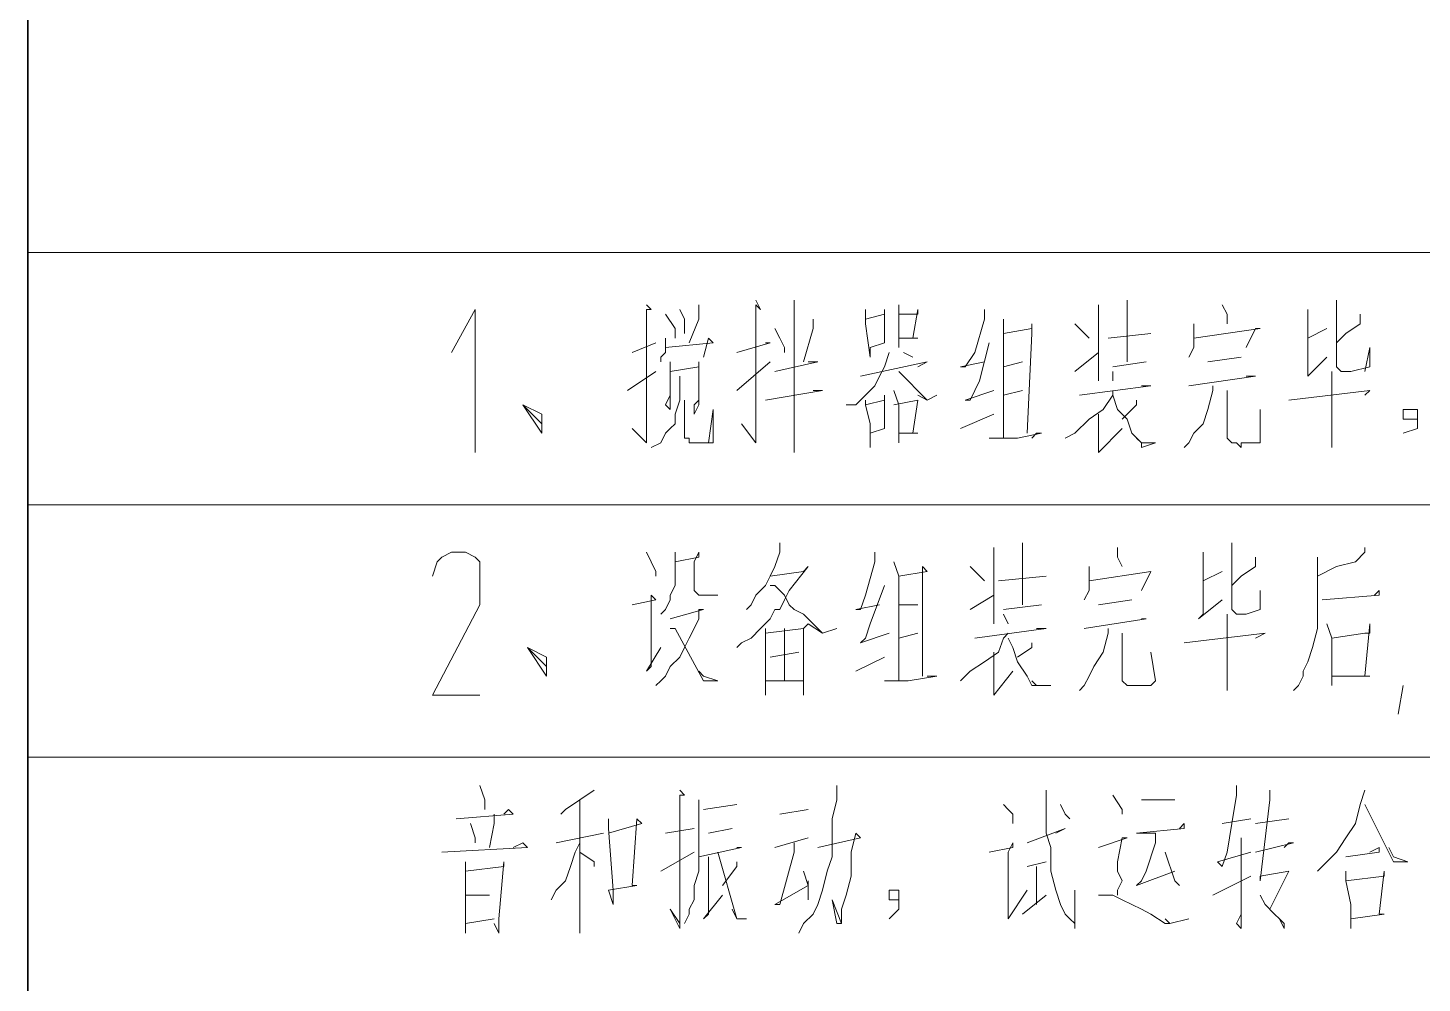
# Model space of a CAD drawing. Header units: inches. Extents: x 46040 to 48278, y -91226 to -88002.
# Drawn here: x 47512 to 47652.6, y -88809.2 to -88712.9 of the extents above; entities that cross this region are included whole.
import ezdxf

# ---------------------------------------------------------------- set-up
doc = ezdxf.new("R2010")
doc.units = ezdxf.units.IN
doc.layers.add('轮廓线', color=7, linetype='Continuous')

msp = doc.modelspace()

# ---------------------------------------------------------------- linework, layer by layer
at = {"layer": '轮廓线', "lineweight": 35}
msp.add_lwpolyline([(47511.995, -88039.568), (47511.995, -89065.33)], dxfattribs=at)
at = {"layer": '轮廓线', "lineweight": 18}
for points in [[(47511.995, -88735.568), (48164.316, -88735.568)], [(47548.476, -88735.568), (48164.316, -88735.568)], [(47557.116, -88755.728), (47557.116, -88741.33), (47554.714, -88745.65)], [(47577.753, -88741.33), (47578.233, -88742.289), (47578.233, -88742.769), (47578.233, -88743.728)], [(47579.675, -88740.849), (47579.675, -88741.808), (47579.675, -88742.289), (47578.714, -88744.689)], [(47589.276, -88740.369), (47589.276, -88740.849), (47589.276, -88755.728), (47589.276, -88754.769), (47589.276, -88753.33)], [(47596.476, -88741.33), (47596.476, -88741.808), (47596.476, -88742.769), (47596.956, -88746.129), (47596.956, -88745.17), (47598.394, -88744.689), (47598.394, -88741.33), (47598.394, -88741.808), (47596.476, -88742.289)], [(47599.835, -88740.849), (47599.835, -88741.808), (47599.835, -88743.728), (47599.835, -88745.17), (47599.835, -88744.209), (47601.753, -88744.209), (47601.276, -88744.209), (47601.753, -88741.33), (47601.753, -88741.808), (47599.835, -88741.808)], [(47608.476, -88741.33), (47608.476, -88742.289), (47607.515, -88745.65), (47606.554, -88747.09), (47606.073, -88747.09), (47608.476, -88746.609)], [(47619.995, -88740.849), (47619.995, -88741.33), (47619.995, -88747.09), (47619.995, -88748.529)], [(47622.874, -88740.369), (47622.874, -88741.33), (47622.874, -88740.849), (47622.874, -88746.609)], [(47632.476, -88740.849), (47632.956, -88741.808), (47632.956, -88742.769)], [(47641.116, -88741.33), (47641.116, -88741.808), (47641.116, -88747.568), (47641.116, -88748.049), (47643.034, -88746.129)], [(47643.995, -88740.369), (47643.995, -88741.33), (47643.995, -88745.17), (47643.995, -88746.609), (47643.995, -88747.09), (47644.476, -88747.568), (47644.956, -88747.568), (47645.433, -88747.568), (47647.355, -88747.09), (47647.355, -88745.17), (47646.874, -88747.568)], [(47576.316, -88741.808), (47577.276, -88743.25), (47577.276, -88744.209)], [(47591.194, -88742.289), (47591.194, -88743.25), (47590.233, -88746.609)], [(47610.394, -88742.289), (47610.394, -88743.728), (47610.394, -88754.289)], [(47610.394, -88743.728), (47613.276, -88743.25), (47613.276, -88742.769), (47613.276, -88743.728), (47612.796, -88753.808)], [(47617.593, -88742.769), (47619.034, -88744.209)], [(47629.593, -88742.769), (47629.593, -88744.209), (47629.593, -88745.17), (47629.116, -88746.129)], [(47646.394, -88741.808), (47646.394, -88742.769), (47644.956, -88743.728), (47643.995, -88744.689)], [(47576.316, -88744.209), (47576.316, -88745.17), (47576.316, -88745.65), (47575.835, -88746.129), (47575.835, -88746.609)], [(47576.316, -88745.17), (47581.116, -88744.689), (47580.636, -88744.209), (47580.155, -88746.129)], [(47587.355, -88743.25), (47587.835, -88744.209), (47588.316, -88745.17), (47588.316, -88745.65)], [(47620.956, -88744.209), (47625.276, -88743.728)], [(47629.593, -88744.209), (47636.316, -88743.25), (47635.835, -88743.25), (47634.874, -88745.17)], [(47643.034, -88743.25), (47641.116, -88744.209)], [(47572.956, -88745.65), (47575.355, -88744.689)], [(47583.515, -88745.65), (47586.874, -88744.689), (47586.394, -88744.689)], [(47608.956, -88744.689), (47607.995, -88748.529), (47607.034, -88750.449), (47606.554, -88750.449), (47609.433, -88749.49)], [(47576.796, -88746.609), (47576.796, -88747.568), (47576.796, -88751.41), (47576.316, -88750.93), (47576.796, -88749.969)], [(47576.796, -88747.568), (47579.675, -88747.09), (47579.675, -88746.609), (47579.675, -88750.93), (47579.194, -88751.889), (47579.194, -88750.93), (47579.675, -88750.449)], [(47583.515, -88749.49), (47586.874, -88746.609)], [(47587.355, -88747.568), (47591.675, -88746.609), (47590.714, -88746.609)], [(47598.874, -88745.65), (47598.394, -88747.09), (47597.913, -88748.049), (47597.433, -88749.01), (47596.476, -88749.969), (47595.515, -88750.93), (47594.554, -88750.93)], [(47595.995, -88748.049), (47602.714, -88746.609), (47601.753, -88747.09)], [(47600.316, -88745.65), (47601.276, -88746.129)], [(47612.316, -88746.609), (47610.394, -88747.09)], [(47617.593, -88747.568), (47619.995, -88745.65)], [(47621.433, -88747.09), (47624.796, -88746.609)], [(47634.394, -88746.129), (47631.034, -88746.609)], [(47572.476, -88749.49), (47575.355, -88747.568)], [(47577.753, -88748.049), (47577.753, -88750.449), (47577.276, -88751.889), (47577.276, -88752.849), (47576.796, -88753.33), (47576.316, -88753.808), (47575.835, -88754.769), (47574.874, -88755.25)], [(47621.433, -88747.568), (47621.433, -88748.529)], [(47629.116, -88749.01), (47635.835, -88748.049), (47635.355, -88748.049), (47634.874, -88748.049)], [(47643.515, -88747.568), (47643.515, -88748.049), (47643.515, -88755.25), (47643.515, -88754.769), (47643.515, -88753.33)], [(47586.394, -88750.449), (47592.155, -88749.49), (47591.675, -88749.49), (47591.194, -88749.49)], [(47599.355, -88749.49), (47599.835, -88750.93), (47599.835, -88754.769), (47599.835, -88753.808), (47601.753, -88753.808), (47601.276, -88753.808), (47601.753, -88750.449), (47599.355, -88750.93)], [(47610.394, -88749.969), (47612.316, -88749.49)], [(47621.433, -88749.49), (47621.433, -88749.969), (47620.476, -88751.41), (47619.034, -88752.369), (47617.593, -88753.808), (47616.636, -88754.289)], [(47618.073, -88749.969), (47625.276, -88749.01), (47624.316, -88749.01)], [(47631.515, -88749.01), (47631.515, -88749.49), (47631.034, -88751.41), (47630.554, -88752.849), (47629.593, -88753.808), (47629.116, -88754.769), (47628.636, -88755.25)], [(47632.956, -88749.49), (47632.956, -88749.969), (47632.956, -88751.889), (47632.956, -88753.33), (47632.956, -88754.289), (47633.433, -88754.769), (47633.913, -88754.769), (47634.394, -88755.25), (47634.394, -88754.769), (47635.835, -88754.769), (47636.316, -88754.769), (47636.316, -88751.41), (47636.316, -88754.289)], [(47639.194, -88750.449), (47647.355, -88749.49), (47646.874, -88749.969)], [(47563.835, -88752.849), (47561.913, -88750.93), (47563.835, -88753.808), (47563.835, -88751.889), (47561.913, -88750.93)], [(47578.233, -88750.449), (47578.233, -88750.93), (47578.233, -88753.33), (47578.233, -88753.808), (47578.233, -88754.289), (47578.714, -88754.289), (47578.714, -88754.769), (47579.194, -88754.769), (47580.636, -88754.769), (47581.116, -88754.769), (47581.116, -88751.41), (47580.636, -88754.769)], [(47596.476, -88750.449), (47596.476, -88750.93), (47596.956, -88752.849), (47596.956, -88753.33), (47596.956, -88755.25), (47596.956, -88753.808), (47598.394, -88753.33), (47598.394, -88749.969), (47598.394, -88750.449), (47596.476, -88750.93)], [(47621.433, -88749.969), (47621.913, -88751.41), (47622.874, -88752.369), (47623.355, -88753.808), (47624.316, -88754.769), (47624.316, -88755.25), (47625.753, -88754.769), (47624.316, -88754.769), (47623.835, -88754.289)], [(47623.835, -88750.449), (47623.835, -88750.93), (47622.394, -88752.369)], [(47606.073, -88753.33), (47609.433, -88751.889)], [(47619.995, -88751.889), (47619.995, -88752.369), (47619.995, -88755.728), (47622.394, -88753.33)], [(47652.155, -88752.369), (47650.714, -88752.369), (47650.714, -88751.41), (47652.155, -88751.41), (47652.155, -88753.33), (47650.714, -88753.808)], [(47608.956, -88754.289), (47609.433, -88754.289), (47611.835, -88754.289), (47614.233, -88753.808), (47613.753, -88753.808), (47613.276, -88754.289)], [(47511.995, -88761.01), (48164.316, -88761.01)], [(47548.476, -88761.01), (48164.316, -88761.01)], [(47587.835, -88764.849), (47587.835, -88765.808), (47587.355, -88767.25), (47586.874, -88768.209), (47586.394, -88769.17), (47585.433, -88770.129), (47584.956, -88771.09), (47584.476, -88771.568)], [(47609.433, -88765.33), (47609.433, -88765.808), (47609.433, -88771.09), (47609.433, -88773.01)], [(47612.316, -88764.849), (47612.316, -88765.808), (47612.316, -88765.33), (47612.316, -88771.09)], [(47621.913, -88765.33), (47621.913, -88766.289), (47622.394, -88767.25)], [(47552.796, -88768.209), (47553.276, -88766.769), (47553.753, -88766.289), (47554.714, -88765.808), (47556.155, -88765.808), (47557.116, -88766.289), (47557.593, -88766.769), (47557.593, -88768.209), (47557.593, -88769.17), (47557.593, -88771.09), (47552.796, -88780.209), (47557.593, -88780.209)], [(47574.394, -88765.808), (47575.355, -88767.728), (47575.355, -88768.209)], [(47577.276, -88765.808), (47577.276, -88766.769), (47577.276, -88767.728), (47577.276, -88769.17), (47576.796, -88770.129), (47576.796, -88770.609), (47576.316, -88771.568), (47575.835, -88772.049)], [(47577.276, -88766.769), (47579.675, -88766.289), (47579.675, -88765.808), (47579.194, -88766.769), (47579.194, -88767.728), (47579.194, -88768.689), (47579.194, -88769.17), (47579.194, -88769.65), (47579.675, -88770.129), (47580.155, -88770.129), (47580.636, -88770.129), (47581.116, -88770.129), (47581.593, -88770.129)], [(47597.433, -88765.808), (47597.433, -88766.769), (47596.476, -88770.129), (47595.995, -88771.568), (47595.515, -88771.568), (47597.913, -88771.09)], [(47630.554, -88765.808), (47630.554, -88766.289), (47630.554, -88772.049), (47630.073, -88772.529), (47632.476, -88770.609)], [(47635.835, -88766.289), (47635.835, -88767.25), (47634.394, -88768.209), (47633.433, -88769.17)], [(47586.874, -88768.209), (47590.233, -88767.728), (47590.714, -88767.25), (47588.796, -88769.65), (47588.316, -88770.609), (47587.835, -88771.568), (47587.355, -88771.568), (47586.874, -88772.529), (47585.913, -88773.49), (47584.956, -88774.449), (47583.995, -88774.93), (47583.515, -88775.41)], [(47599.355, -88766.769), (47599.835, -88768.209), (47599.835, -88778.769)], [(47599.835, -88768.209), (47602.714, -88767.728), (47602.233, -88767.25), (47602.233, -88768.209), (47602.233, -88778.289)], [(47607.034, -88767.25), (47608.476, -88768.689)], [(47619.034, -88767.25), (47619.034, -88768.689), (47619.034, -88769.65), (47618.554, -88770.609)], [(47619.034, -88768.689), (47625.276, -88767.728), (47624.316, -88769.65)], [(47632.476, -88767.728), (47630.554, -88768.689)], [(47598.394, -88769.17), (47596.956, -88773.01), (47596.476, -88774.449), (47595.995, -88774.93), (47598.874, -88773.969)], [(47609.913, -88768.689), (47614.714, -88768.209)], [(47572.956, -88771.09), (47575.355, -88770.609), (47574.874, -88770.129), (47574.874, -88771.09), (47574.874, -88777.33), (47574.394, -88777.808), (47575.835, -88775.41)], [(47607.034, -88771.568), (47609.433, -88770.129)], [(47623.355, -88770.609), (47619.995, -88771.09)], [(47642.554, -88770.609), (47648.316, -88770.129), (47648.316, -88769.65), (47647.835, -88770.129)], [(47576.796, -88772.529), (47580.155, -88771.568), (47579.675, -88771.568), (47579.675, -88772.529), (47579.194, -88773.49), (47578.714, -88774.449), (47578.233, -88775.41), (47577.753, -88776.369), (47576.796, -88777.33), (47576.316, -88778.289), (47575.835, -88778.769), (47575.355, -88779.25)], [(47601.753, -88771.09), (47599.835, -88771.09)], [(47610.394, -88771.568), (47614.233, -88771.09)], [(47610.394, -88772.049), (47610.874, -88773.01)], [(47632.956, -88772.049), (47632.956, -88772.529), (47632.956, -88779.728), (47632.956, -88779.25), (47632.956, -88777.808)], [(47576.796, -88773.49), (47577.276, -88773.49), (47580.155, -88778.769), (47581.593, -88778.769), (47580.155, -88778.289), (47579.675, -88777.808)], [(47588.316, -88773.49), (47588.316, -88778.769)], [(47607.515, -88774.449), (47614.714, -88773.49), (47613.753, -88773.49)], [(47620.956, -88773.49), (47620.956, -88773.969), (47620.476, -88775.889), (47619.515, -88777.33), (47619.034, -88778.289), (47618.554, -88779.25), (47618.073, -88779.728)], [(47618.554, -88773.49), (47624.796, -88772.529), (47624.316, -88772.529)], [(47643.034, -88773.01), (47643.515, -88774.449), (47643.515, -88776.369), (47643.515, -88779.25), (47643.515, -88778.289), (47647.355, -88778.289), (47646.874, -88778.289), (47647.355, -88773.01), (47647.355, -88773.969), (47646.874, -88773.969), (47643.515, -88774.449)], [(47599.835, -88774.449), (47601.753, -88773.969)], [(47610.874, -88773.969), (47610.394, -88774.449), (47609.913, -88775.889), (47608.476, -88776.849), (47607.034, -88777.808), (47606.073, -88778.769)], [(47613.276, -88774.93), (47613.276, -88775.41), (47611.835, -88776.369)], [(47628.636, -88774.93), (47636.796, -88773.969), (47635.835, -88774.449)], [(47564.316, -88777.33), (47562.394, -88775.41), (47564.316, -88778.289), (47564.316, -88776.369), (47562.394, -88775.41)], [(47586.874, -88776.369), (47589.753, -88775.889)], [(47595.515, -88777.808), (47598.394, -88776.369)], [(47609.433, -88775.889), (47609.433, -88776.849), (47609.433, -88779.728), (47609.433, -88780.209), (47611.355, -88777.808)], [(47598.394, -88778.769), (47598.874, -88778.769), (47600.796, -88778.769), (47603.675, -88778.289), (47603.194, -88778.289), (47602.714, -88778.289)], [(47650.233, -88782.129), (47650.714, -88779.25)], [(47511.995, -88786.449), (48164.316, -88786.449)], [(47548.476, -88786.449), (48164.316, -88786.449)], [(47557.593, -88789.33), (47558.073, -88790.769), (47558.073, -88791.728)], [(47569.116, -88789.808), (47567.675, -88790.769), (47566.233, -88791.728), (47565.753, -88792.209)], [(47577.753, -88789.808), (47578.233, -88790.289), (47577.753, -88790.289), (47577.753, -88803.25), (47577.753, -88803.728), (47576.796, -88801.808), (47577.753, -88803.25)], [(47589.753, -88804.209), (47590.233, -88803.25), (47591.194, -88802.289), (47591.675, -88801.33), (47592.155, -88799.889), (47592.636, -88797.969), (47593.116, -88796.529), (47593.116, -88795.09), (47593.116, -88792.689), (47593.593, -88790.769), (47593.593, -88789.33)], [(47614.714, -88789.808), (47614.714, -88790.289), (47614.714, -88794.129), (47615.194, -88795.568), (47615.194, -88797.969), (47615.675, -88799.889), (47616.155, -88801.33), (47616.636, -88802.289), (47617.116, -88802.769), (47617.593, -88803.25), (47617.593, -88803.728), (47617.593, -88799.889), (47617.593, -88803.25)], [(47621.433, -88790.289), (47622.394, -88791.728), (47622.394, -88792.209)], [(47633.913, -88789.33), (47633.913, -88790.289), (47633.433, -88793.17), (47632.956, -88796.049), (47632.476, -88797.49), (47631.995, -88797.01), (47635.355, -88796.049)], [(47637.276, -88789.808), (47637.276, -88790.769), (47636.316, -88798.93), (47636.316, -88798.449), (47639.194, -88797.969), (47637.276, -88801.808)], [(47646.874, -88789.808), (47646.394, -88791.25), (47645.913, -88793.17), (47644.956, -88794.609), (47643.995, -88796.049), (47643.034, -88797.01), (47642.073, -88797.969)], [(47555.194, -88792.689), (47560.956, -88792.209), (47560.476, -88791.728), (47559.995, -88792.209)], [(47567.675, -88790.769), (47567.675, -88804.209), (47567.675, -88803.25), (47567.675, -88802.289)], [(47579.675, -88790.769), (47579.675, -88791.728), (47579.675, -88794.609), (47579.675, -88796.529), (47579.675, -88797.969), (47579.194, -88799.41), (47579.194, -88800.849), (47578.714, -88801.808), (47578.714, -88802.289), (47578.233, -88803.25)], [(47580.155, -88791.728), (47583.515, -88791.25)], [(47587.835, -88792.209), (47590.714, -88791.728)], [(47610.394, -88791.25), (47610.874, -88791.728), (47611.355, -88792.209), (47611.355, -88793.17)], [(47616.155, -88791.25), (47616.636, -88792.209), (47617.116, -88792.689)], [(47624.316, -88790.769), (47627.675, -88790.769)], [(47646.874, -88791.25), (47649.753, -88797.01), (47651.194, -88797.01), (47649.753, -88796.529), (47649.276, -88795.568)], [(47556.636, -88793.17), (47557.116, -88794.609), (47557.116, -88795.09)], [(47559.034, -88792.209), (47559.034, -88793.17), (47558.554, -88795.568)], [(47570.554, -88792.689), (47570.554, -88793.65), (47571.034, -88799.889), (47571.034, -88801.33), (47570.554, -88799.889), (47573.433, -88799.41), (47572.956, -88799.41), (47573.433, -88792.689), (47573.913, -88793.17), (47570.554, -88794.129)], [(47625.753, -88794.129), (47623.835, -88794.129), (47628.636, -88793.65), (47628.636, -88793.17), (47628.155, -88793.65)], [(47635.355, -88792.689), (47632.476, -88793.17)], [(47635.835, -88793.17), (47639.194, -88792.689)], [(47570.073, -88794.129), (47565.276, -88795.09)], [(47576.316, -88794.129), (47579.194, -88793.65)], [(47580.636, -88794.129), (47583.034, -88793.65)], [(47587.355, -88795.568), (47590.714, -88794.609)], [(47591.675, -88795.568), (47595.995, -88794.609), (47595.515, -88794.129), (47595.034, -88796.049), (47595.034, -88798.449), (47594.554, -88800.369), (47594.073, -88801.808), (47594.073, -88803.25), (47593.593, -88803.25), (47593.116, -88800.849), (47594.073, -88803.25)], [(47612.796, -88795.09), (47612.796, -88795.09), (47616.636, -88793.65), (47615.675, -88794.129)], [(47619.995, -88795.568), (47622.874, -88794.609), (47622.394, -88794.609), (47621.913, -88797.01), (47621.913, -88797.49), (47621.913, -88797.969), (47622.394, -88798.93), (47621.913, -88799.889), (47621.913, -88800.369)], [(47627.675, -88797.969), (47623.835, -88799.41), (47624.316, -88798.93), (47624.796, -88797.969), (47625.753, -88795.09), (47625.753, -88794.129)], [(47634.394, -88794.609), (47634.394, -88795.09), (47634.394, -88803.728), (47633.913, -88803.25), (47634.394, -88802.289)], [(47553.753, -88796.049), (47553.753, -88796.049), (47562.394, -88795.568), (47561.913, -88795.09), (47560.956, -88795.568)], [(47567.675, -88795.09), (47567.194, -88796.049), (47566.714, -88797.49), (47566.233, -88798.93), (47565.276, -88799.889), (47564.796, -88800.849)], [(47567.675, -88796.049), (47569.116, -88797.01), (47569.116, -88797.49)], [(47575.835, -88797.969), (47579.194, -88796.049)], [(47579.675, -88796.529), (47583.995, -88795.568), (47583.515, -88795.568)], [(47608.956, -88796.049), (47611.355, -88795.568), (47611.355, -88795.09), (47610.874, -88796.049), (47610.874, -88802.289), (47610.874, -88802.769), (47612.796, -88799.889)], [(47626.714, -88796.049), (47627.675, -88798.93), (47628.155, -88799.41)], [(47635.835, -88796.049), (47639.675, -88795.09), (47639.194, -88795.09), (47638.714, -88795.568)], [(47644.956, -88796.529), (47648.316, -88796.049), (47648.316, -88795.568), (47647.355, -88796.049)], [(47556.155, -88797.01), (47556.155, -88797.969), (47556.155, -88804.209), (47556.155, -88803.25), (47559.034, -88802.769)], [(47556.155, -88797.969), (47559.995, -88797.49), (47559.995, -88797.01), (47559.515, -88802.769), (47559.515, -88804.209), (47559.034, -88803.25)], [(47580.636, -88796.529), (47580.636, -88797.01), (47580.636, -88802.289), (47580.155, -88802.769), (47582.073, -88800.369)], [(47583.515, -88797.01), (47583.515, -88797.49), (47582.073, -88799.41)], [(47612.796, -88797.49), (47614.714, -88797.01)], [(47613.753, -88797.49), (47613.753, -88801.33)], [(47631.515, -88800.369), (47635.355, -88798.449)], [(47644.956, -88797.969), (47644.956, -88798.93), (47645.433, -88801.33), (47645.433, -88803.728), (47645.433, -88802.769), (47648.796, -88802.289), (47648.316, -88802.289), (47648.796, -88797.969), (47648.796, -88798.449), (47644.956, -88798.93)], [(47558.554, -88800.369), (47556.155, -88800.369)], [(47599.835, -88800.849), (47598.874, -88800.849), (47598.874, -88799.889), (47599.835, -88799.889), (47599.835, -88801.808), (47598.874, -88802.769)], [(47612.316, -88802.289), (47614.714, -88800.369)], [(47636.316, -88800.369), (47636.796, -88801.33), (47637.753, -88802.289), (47638.233, -88802.769), (47638.714, -88803.25), (47638.714, -88803.728), (47638.233, -88802.769)]]:
    msp.add_lwpolyline(points, dxfattribs=at)
for points, knots in [([(47574.394, -88740.849), (47574.394, -88740.849), (47574.874, -88741.33), (47574.874, -88741.33), (47574.874, -88741.33), (47574.394, -88741.33), (47574.394, -88741.33), (47574.394, -88741.33), (47574.394, -88753.808), (47574.394, -88753.808), (47574.394, -88753.808), (47574.394, -88754.769), (47574.394, -88754.769), (47574.394, -88754.769), (47572.956, -88753.33), (47572.956, -88753.33), (47572.956, -88753.33), (47574.394, -88754.769), (47574.394, -88754.769)], [0, 0, 0, 0, 1, 1, 1, 2, 2, 2, 3, 3, 3, 4, 4, 4, 5, 5, 5, 6, 6, 6, 6]), ([(47585.433, -88740.369), (47585.433, -88740.369), (47585.913, -88741.33), (47585.913, -88741.33), (47585.913, -88741.33), (47585.433, -88740.849), (47585.433, -88740.849), (47585.433, -88740.849), (47585.433, -88754.289), (47585.433, -88754.289), (47585.433, -88754.289), (47585.433, -88754.769), (47585.433, -88754.769), (47585.433, -88754.769), (47583.995, -88752.849), (47583.995, -88752.849), (47583.995, -88752.849), (47585.433, -88754.769), (47585.433, -88754.769)], [0, 0, 0, 0, 1, 1, 1, 2, 2, 2, 3, 3, 3, 4, 4, 4, 5, 5, 5, 6, 6, 6, 6]), ([(47599.835, -88747.568), (47599.835, -88747.568), (47602.714, -88750.449), (47602.714, -88750.449), (47602.714, -88750.449), (47603.675, -88749.969), (47603.675, -88749.969), (47603.675, -88749.969), (47602.714, -88750.449), (47602.714, -88750.449), (47602.714, -88750.449), (47601.753, -88749.969), (47601.753, -88749.969)], [0, 0, 0, 0, 1, 1, 1, 2, 2, 2, 3, 3, 3, 4, 4, 4, 4]), ([(47633.433, -88764.849), (47633.433, -88764.849), (47633.433, -88765.808), (47633.433, -88765.808), (47633.433, -88765.808), (47633.433, -88769.65), (47633.433, -88769.65), (47633.433, -88769.65), (47633.433, -88771.09), (47633.433, -88771.09), (47633.433, -88771.09), (47633.433, -88771.568), (47633.433, -88771.568), (47633.433, -88771.568), (47633.913, -88772.049), (47633.913, -88772.049), (47633.913, -88772.049), (47634.394, -88772.049), (47634.394, -88772.049), (47634.394, -88772.049), (47634.874, -88772.049), (47634.874, -88772.049), (47634.874, -88772.049), (47636.316, -88771.568), (47636.316, -88771.568), (47636.316, -88771.568), (47636.316, -88769.65), (47636.316, -88769.65), (47636.316, -88769.65), (47636.316, -88771.568), (47636.316, -88771.568)], [0, 0, 0, 0, 1, 1, 1, 2, 2, 2, 3, 3, 3, 4, 4, 4, 5, 5, 5, 6, 6, 6, 7, 7, 7, 8, 8, 8, 9, 9, 9, 10, 10, 10, 10]), ([(47646.874, -88765.33), (47646.874, -88765.33), (47646.874, -88765.808), (47646.874, -88765.808), (47646.874, -88765.808), (47645.913, -88766.769), (47645.913, -88766.769), (47645.913, -88766.769), (47643.995, -88767.25), (47643.995, -88767.25), (47643.995, -88767.25), (47642.073, -88768.209), (47642.073, -88768.209), (47642.073, -88768.209), (47642.073, -88766.289), (47642.073, -88766.289), (47642.073, -88766.289), (47642.073, -88768.209), (47642.073, -88768.209), (47642.073, -88768.209), (47642.073, -88770.129), (47642.073, -88770.129), (47642.073, -88770.129), (47642.073, -88772.049), (47642.073, -88772.049), (47642.073, -88772.049), (47642.073, -88773.49), (47642.073, -88773.49), (47642.073, -88773.49), (47641.593, -88775.41), (47641.593, -88775.41), (47641.593, -88775.41), (47641.116, -88776.849), (47641.116, -88776.849), (47641.116, -88776.849), (47640.636, -88777.808), (47640.636, -88777.808), (47640.636, -88777.808), (47640.636, -88778.289), (47640.636, -88778.289), (47640.636, -88778.289), (47640.155, -88779.25), (47640.155, -88779.25), (47640.155, -88779.25), (47639.675, -88779.728), (47639.675, -88779.728)], [0, 0, 0, 0, 1, 1, 1, 2, 2, 2, 3, 3, 3, 4, 4, 4, 5, 5, 5, 6, 6, 6, 7, 7, 7, 8, 8, 8, 9, 9, 9, 10, 10, 10, 11, 11, 11, 12, 12, 12, 13, 13, 13, 14, 14, 14, 15, 15, 15, 15]), ([(47586.874, -88769.17), (47586.874, -88769.17), (47587.355, -88769.17), (47587.355, -88769.17), (47587.355, -88769.17), (47588.316, -88770.129), (47588.316, -88770.129), (47588.316, -88770.129), (47588.796, -88771.09), (47588.796, -88771.09), (47588.796, -88771.09), (47589.276, -88771.568), (47589.276, -88771.568), (47589.276, -88771.568), (47590.233, -88772.049), (47590.233, -88772.049), (47590.233, -88772.049), (47592.155, -88773.969), (47592.155, -88773.969), (47592.155, -88773.969), (47593.593, -88773.49), (47593.593, -88773.49), (47593.593, -88773.49), (47592.155, -88773.969), (47592.155, -88773.969), (47592.155, -88773.969), (47590.714, -88773.01), (47590.714, -88773.01), (47590.714, -88773.01), (47590.233, -88773.49), (47590.233, -88773.49), (47590.233, -88773.49), (47586.394, -88773.969), (47586.394, -88773.969), (47586.394, -88773.969), (47586.394, -88773.49), (47586.394, -88773.49), (47586.394, -88773.49), (47586.394, -88773.969), (47586.394, -88773.969), (47586.394, -88773.969), (47586.394, -88780.209), (47586.394, -88780.209), (47586.394, -88780.209), (47586.394, -88778.769), (47586.394, -88778.769), (47586.394, -88778.769), (47590.233, -88778.769), (47590.233, -88778.769), (47590.233, -88778.769), (47590.233, -88780.209), (47590.233, -88780.209), (47590.233, -88780.209), (47590.233, -88773.49), (47590.233, -88773.49)], [0, 0, 0, 0, 1, 1, 1, 2, 2, 2, 3, 3, 3, 4, 4, 4, 5, 5, 5, 6, 6, 6, 7, 7, 7, 8, 8, 8, 9, 9, 9, 10, 10, 10, 11, 11, 11, 12, 12, 12, 13, 13, 13, 14, 14, 14, 15, 15, 15, 16, 16, 16, 17, 17, 17, 18, 18, 18, 18]), ([(47610.874, -88774.449), (47610.874, -88774.449), (47611.355, -88775.41), (47611.355, -88775.41), (47611.355, -88775.41), (47611.835, -88776.849), (47611.835, -88776.849), (47611.835, -88776.849), (47612.796, -88778.289), (47612.796, -88778.289), (47612.796, -88778.289), (47613.276, -88779.25), (47613.276, -88779.25), (47613.276, -88779.25), (47613.753, -88779.25), (47613.753, -88779.25), (47613.753, -88779.25), (47615.194, -88779.25), (47615.194, -88779.25), (47615.194, -88779.25), (47613.753, -88779.25), (47613.753, -88779.25), (47613.753, -88779.25), (47613.276, -88778.769), (47613.276, -88778.769)], [0, 0, 0, 0, 1, 1, 1, 2, 2, 2, 3, 3, 3, 4, 4, 4, 5, 5, 5, 6, 6, 6, 7, 7, 7, 8, 8, 8, 8]), ([(47622.394, -88773.969), (47622.394, -88773.969), (47622.394, -88773.969), (47622.394, -88773.969), (47622.394, -88773.969), (47622.394, -88775.889), (47622.394, -88775.889), (47622.394, -88775.889), (47622.394, -88777.33), (47622.394, -88777.33), (47622.394, -88777.33), (47622.394, -88778.769), (47622.394, -88778.769), (47622.394, -88778.769), (47622.874, -88779.25), (47622.874, -88779.25), (47622.874, -88779.25), (47623.355, -88779.25), (47623.355, -88779.25), (47623.355, -88779.25), (47623.835, -88779.25), (47623.835, -88779.25), (47623.835, -88779.25), (47625.276, -88779.25), (47625.276, -88779.25), (47625.276, -88779.25), (47625.753, -88778.769), (47625.753, -88778.769), (47625.753, -88778.769), (47625.276, -88775.889), (47625.276, -88775.889), (47625.276, -88775.889), (47625.753, -88778.769), (47625.753, -88778.769)], [0, 0, 0, 0, 1, 1, 1, 2, 2, 2, 3, 3, 3, 4, 4, 4, 5, 5, 5, 6, 6, 6, 7, 7, 7, 8, 8, 8, 9, 9, 9, 10, 10, 10, 11, 11, 11, 11]), ([(47581.593, -88796.049), (47581.593, -88796.049), (47583.515, -88802.769), (47583.515, -88802.769), (47583.515, -88802.769), (47584.476, -88802.769), (47584.476, -88802.769), (47584.476, -88802.769), (47583.515, -88802.769), (47583.515, -88802.769), (47583.515, -88802.769), (47583.034, -88801.808), (47583.034, -88801.808)], [0, 0, 0, 0, 1, 1, 1, 2, 2, 2, 3, 3, 3, 4, 4, 4, 4]), ([(47589.276, -88795.09), (47589.276, -88795.09), (47589.276, -88796.049), (47589.276, -88796.049), (47589.276, -88796.049), (47587.835, -88801.33), (47587.835, -88801.33), (47587.835, -88801.33), (47587.355, -88801.33), (47587.355, -88801.33), (47587.355, -88801.33), (47590.714, -88799.41), (47590.714, -88799.41), (47590.714, -88799.41), (47590.233, -88797.969), (47590.233, -88797.969), (47590.233, -88797.969), (47590.714, -88799.41), (47590.714, -88799.41), (47590.714, -88799.41), (47590.714, -88800.849), (47590.714, -88800.849), (47590.714, -88800.849), (47590.714, -88798.93), (47590.714, -88798.93)], [0, 0, 0, 0, 1, 1, 1, 2, 2, 2, 3, 3, 3, 4, 4, 4, 5, 5, 5, 6, 6, 6, 7, 7, 7, 8, 8, 8, 8]), ([(47619.995, -88800.369), (47619.995, -88800.369), (47621.433, -88800.369), (47621.433, -88800.369), (47621.433, -88800.369), (47622.394, -88800.849), (47622.394, -88800.849), (47622.394, -88800.849), (47623.355, -88801.33), (47623.355, -88801.33), (47623.355, -88801.33), (47624.316, -88801.808), (47624.316, -88801.808), (47624.316, -88801.808), (47625.276, -88802.289), (47625.276, -88802.289), (47625.276, -88802.289), (47626.714, -88803.25), (47626.714, -88803.25), (47626.714, -88803.25), (47627.194, -88803.25), (47627.194, -88803.25), (47627.194, -88803.25), (47629.116, -88802.769), (47629.116, -88802.769), (47629.116, -88802.769), (47627.194, -88803.25), (47627.194, -88803.25), (47627.194, -88803.25), (47626.714, -88802.769), (47626.714, -88802.769)], [0, 0, 0, 0, 1, 1, 1, 2, 2, 2, 3, 3, 3, 4, 4, 4, 5, 5, 5, 6, 6, 6, 7, 7, 7, 8, 8, 8, 9, 9, 9, 10, 10, 10, 10])]:
    msp.add_open_spline(points, degree=3, knots=knots, dxfattribs=at)

doc.saveas('drawing.dxf')
